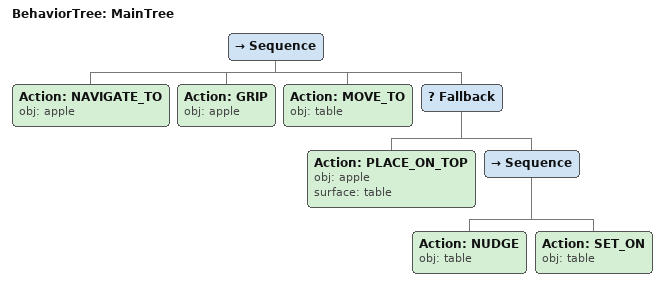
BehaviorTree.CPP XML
<root main_tree_to_execute="MainTree">
  <BehaviorTree ID="MainTree">
    <Sequence>
      <!-- Navigate to apple -->
      <Action ID="NAVIGATE_TO" obj="apple" />
      <!-- Grip apple -->
      <Action ID="GRIP" obj="apple" />
      <!-- Move to table -->
      <Action ID="MOVE_TO" obj="table" />
      <!-- Fallback: if PLACE_ON_TOP table fails, try PUSH to reposition -->
      <Fallback>
        <!-- Place on table -->
        <Action ID="PLACE_ON_TOP" obj="apple" surface="table" />
        <Sequence>
          <!-- Push table forward toward front edge of table -->
          <Action ID="NUDGE" obj="table" />
          <!-- Place on table -->
          <Action ID="SET_ON" obj="table" />
        </Sequence>
      </Fallback>
    </Sequence>
  </BehaviorTree>
</root>
